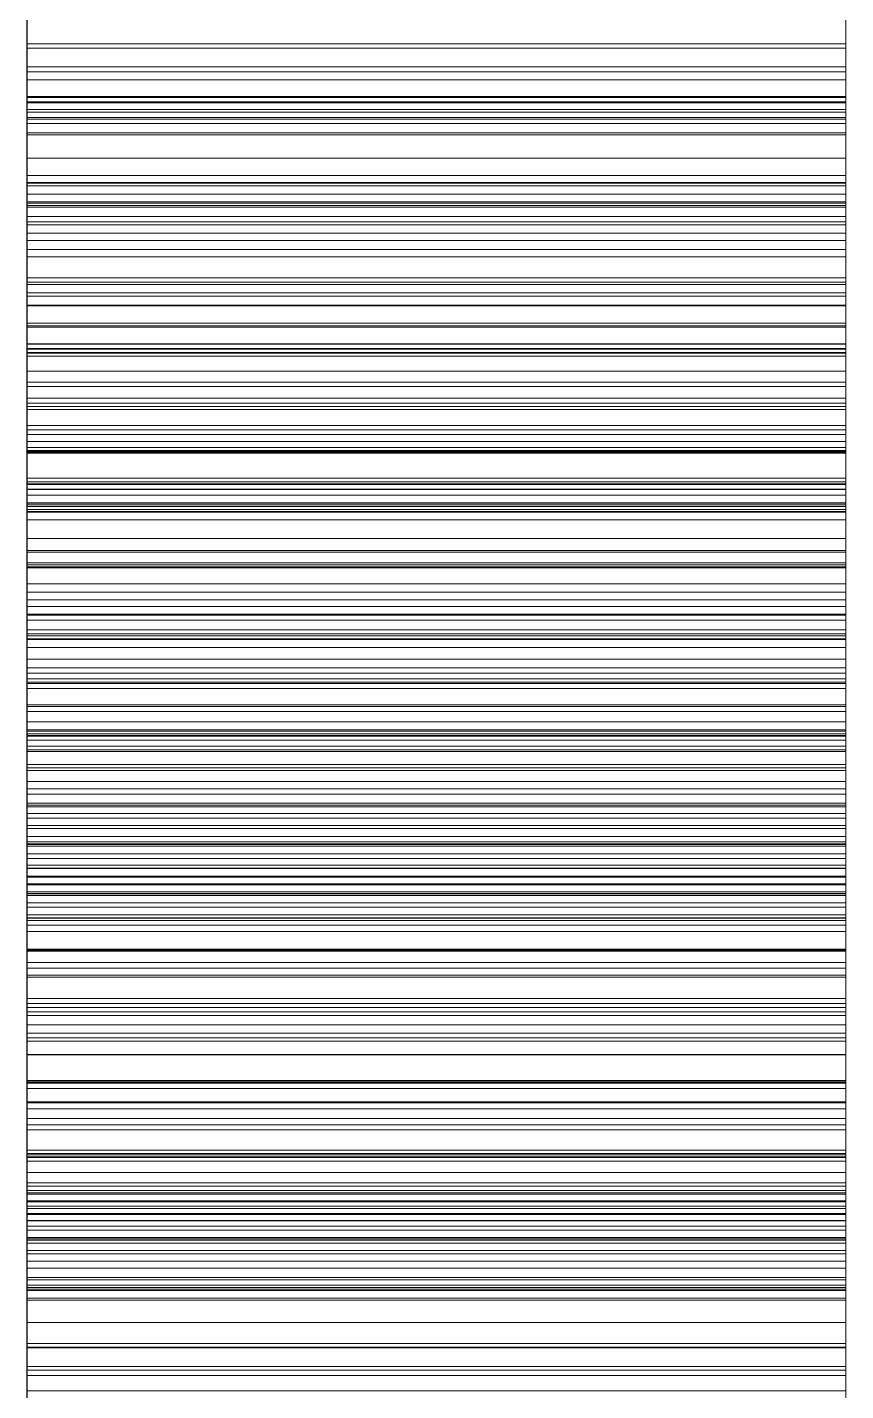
# Paper-space layout '01_三视图' of a CAD drawing. Header units: millimetres. Extents: x 8 to 451, y 8 to 289.
# Drawn here: x 157.5 to 157.64, y 94.2832 to 94.5164 of the extents above; entities that cross this region are included whole.
import ezdxf

# ---------------------------------------------------------------- set-up
doc = ezdxf.new("R2010")
doc.units = ezdxf.units.MM
doc.linetypes.add('WP_HIDDEN', pattern=[2.3, 1.5, -0.8])
doc.layers.add('HIDDEN', color=7, linetype='WP_HIDDEN', lineweight=13)
doc.layers.add('VISIBLE', color=7, linetype='CONTINUOUS', lineweight=25)

psp = doc.layouts.new('01_三视图')

# ---------------------------------------------------------------- linework, layer by layer
at = {"layer": 'HIDDEN'}
for points in [[(157.5, 94.46216), (157.5, 94.61752)], [(157.64, 94.61752), (157.64, 94.46216)], [(157.5, 94.51278), (157.5, 94.54146)], [(157.5, 94.49796), (157.5, 94.54108)], [(157.64, 94.54146), (157.64, 94.51278)], [(157.64, 94.54108), (157.64, 94.49796)], [(157.5, 94.53363), (157.5, 94.50185)], [(157.64, 94.50185), (157.64, 94.53363)], [(157.5, 94.5074), (157.5, 94.53312)], [(157.5, 94.48984), (157.5, 94.53295)], [(157.64, 94.53312), (157.64, 94.5074)], [(157.64, 94.53295), (157.64, 94.48984)], [(157.5, 94.50093), (157.5, 94.53061)], [(157.5, 94.52978), (157.5, 94.48651)], [(157.5, 94.52886), (157.5, 94.50876)], [(157.5, 94.52884), (157.5, 94.50364)], [(157.64, 94.53061), (157.64, 94.50093)], [(157.64, 94.48651), (157.64, 94.52978)], [(157.64, 94.50876), (157.64, 94.52886)], [(157.64, 94.50364), (157.64, 94.52884)], [(157.5, 94.52373), (157.5, 94.50358)], [(157.5, 94.49993), (157.5, 94.52343)], [(157.5, 94.50435), (157.5, 94.52249)], [(157.5, 94.52233), (157.5, 94.50345)], [(157.64, 94.50358), (157.64, 94.52373)], [(157.64, 94.52343), (157.64, 94.49993)], [(157.64, 94.52249), (157.64, 94.50435)], [(157.64, 94.50345), (157.64, 94.52233)], [(157.5, 94.52166), (157.5, 94.47839)], [(157.5, 94.494), (157.5, 94.5209)], [(157.5, 94.52074), (157.5, 94.50063)], [(157.5, 94.51998), (157.5, 94.50229)], [(157.64, 94.47839), (157.64, 94.52166)], [(157.64, 94.5209), (157.64, 94.494)], [(157.64, 94.50063), (157.64, 94.52074)], [(157.64, 94.50229), (157.64, 94.51998)], [(157.5, 94.48969), (157.5, 94.51679)], [(157.5, 94.51636), (157.5, 94.51355)], [(157.64, 94.51679), (157.64, 94.48969)], [(157.64, 94.51355), (157.64, 94.51636)], [(157.5, 94.51355), (157.5, 94.50961)], [(157.5, 94.51355), (157.64, 94.51355)], [(157.5, 94.51278), (157.64, 94.51278)], [(157.5, 94.48588), (157.5, 94.51278)], [(157.64, 94.50961), (157.64, 94.51355)], [(157.64, 94.51278), (157.64, 94.48588)], [(157.5, 94.50961), (157.5, 94.50454)], [(157.5, 94.50961), (157.64, 94.50961)], [(157.5, 94.50876), (157.5, 94.48926)], [(157.5, 94.50876), (157.64, 94.50876)], [(157.64, 94.50454), (157.64, 94.50961)], [(157.64, 94.48926), (157.64, 94.50876)], [(157.5, 94.5074), (157.64, 94.5074)], [(157.5, 94.48307), (157.5, 94.5074)], [(157.64, 94.5074), (157.64, 94.48307)], [(157.5, 94.50454), (157.5, 94.49834)], [(157.5, 94.50454), (157.64, 94.50454)], [(157.5, 94.50435), (157.64, 94.50435)], [(157.5, 94.48784), (157.5, 94.50435)], [(157.5, 94.50364), (157.5, 94.47988)], [(157.5, 94.50364), (157.64, 94.50364)], [(157.5, 94.50358), (157.5, 94.48402)], [(157.5, 94.50358), (157.64, 94.50358)], [(157.5, 94.50345), (157.5, 94.48559)], [(157.5, 94.50345), (157.64, 94.50345)], [(157.64, 94.49834), (157.64, 94.50454)], [(157.64, 94.50435), (157.64, 94.48784)], [(157.64, 94.47988), (157.64, 94.50364)], [(157.64, 94.48402), (157.64, 94.50358)], [(157.64, 94.48559), (157.64, 94.50345)], [(157.5, 94.50229), (157.5, 94.48627)], [(157.5, 94.50229), (157.64, 94.50229)], [(157.5, 94.50185), (157.5, 94.47097)], [(157.5, 94.50185), (157.64, 94.50185)], [(157.5, 94.46887), (157.5, 94.50093)], [(157.5, 94.50093), (157.64, 94.50093)], [(157.64, 94.48627), (157.64, 94.50229)], [(157.64, 94.47097), (157.64, 94.50185)], [(157.64, 94.50093), (157.64, 94.46887)], [(157.5, 94.50063), (157.5, 94.48114)], [(157.5, 94.50063), (157.64, 94.50063)], [(157.5, 94.4771), (157.5, 94.49993)], [(157.5, 94.49993), (157.64, 94.49993)], [(157.64, 94.48114), (157.64, 94.50063)], [(157.64, 94.49993), (157.64, 94.4771)], [(157.5, 94.49834), (157.5, 94.49102)], [(157.5, 94.49834), (157.64, 94.49834)], [(157.5, 94.45568), (157.5, 94.49796)], [(157.5, 94.49796), (157.64, 94.49796)], [(157.64, 94.49102), (157.64, 94.49834)], [(157.64, 94.49796), (157.64, 94.45568)], [(157.5, 94.494), (157.64, 94.494)], [(157.5, 94.46887), (157.5, 94.494)], [(157.64, 94.494), (157.64, 94.46887)], [(157.5, 94.49102), (157.5, 94.48258)], [(157.5, 94.49102), (157.64, 94.49102)], [(157.5, 94.44755), (157.5, 94.48984)], [(157.5, 94.48984), (157.64, 94.48984)], [(157.5, 94.46534), (157.5, 94.48969)], [(157.5, 94.48969), (157.64, 94.48969)], [(157.5, 94.48926), (157.5, 94.47039)], [(157.5, 94.48926), (157.64, 94.48926)], [(157.64, 94.48258), (157.64, 94.49102)], [(157.64, 94.48984), (157.64, 94.44755)], [(157.64, 94.48969), (157.64, 94.46534)], [(157.64, 94.47039), (157.64, 94.48926)], [(157.5, 94.48784), (157.64, 94.48784)], [(157.5, 94.47354), (157.5, 94.48784)], [(157.64, 94.48784), (157.64, 94.47354)], [(157.5, 94.48651), (157.5, 94.44451)], [(157.5, 94.48651), (157.64, 94.48651)], [(157.5, 94.48627), (157.5, 94.47238)], [(157.5, 94.48627), (157.64, 94.48627)], [(157.5, 94.48588), (157.64, 94.48588)], [(157.5, 94.46075), (157.5, 94.48588)], [(157.5, 94.48559), (157.5, 94.46876)], [(157.5, 94.48559), (157.64, 94.48559)], [(157.64, 94.44451), (157.64, 94.48651)], [(157.64, 94.47238), (157.64, 94.48627)], [(157.64, 94.48588), (157.64, 94.46075)], [(157.64, 94.46876), (157.64, 94.48559)], [(157.5, 94.48402), (157.5, 94.46507)], [(157.5, 94.48402), (157.64, 94.48402)], [(157.5, 94.48307), (157.64, 94.48307)], [(157.5, 94.46014), (157.5, 94.48307)], [(157.5, 94.48258), (157.5, 94.47276)], [(157.5, 94.48258), (157.64, 94.48258)], [(157.64, 94.46507), (157.64, 94.48402)], [(157.64, 94.48307), (157.64, 94.46014)], [(157.64, 94.47276), (157.64, 94.48258)], [(157.5, 94.48114), (157.5, 94.46226)], [(157.5, 94.48114), (157.64, 94.48114)], [(157.5, 94.47988), (157.5, 94.45757)], [(157.5, 94.47988), (157.64, 94.47988)], [(157.64, 94.46226), (157.64, 94.48114)], [(157.64, 94.45757), (157.64, 94.47988)], [(157.5, 94.47839), (157.5, 94.43639)], [(157.5, 94.47839), (157.64, 94.47839)], [(157.64, 94.43639), (157.64, 94.47839)], [(157.5, 94.45495), (157.5, 94.4771)], [(157.5, 94.4771), (157.64, 94.4771)], [(157.64, 94.4771), (157.64, 94.45495)], [(157.5, 94.47354), (157.64, 94.47354)], [(157.5, 94.46143), (157.5, 94.47354)], [(157.5, 94.47276), (157.5, 94.46132)], [(157.5, 94.47276), (157.64, 94.47276)], [(157.64, 94.47354), (157.64, 94.46143)], [(157.64, 94.46132), (157.64, 94.47276)], [(157.5, 94.47238), (157.5, 94.46063)], [(157.5, 94.47238), (157.64, 94.47238)], [(157.5, 94.47097), (157.5, 94.26676)], [(157.5, 94.47097), (157.64, 94.47097)], [(157.64, 94.46063), (157.64, 94.47238)], [(157.64, 94.26676), (157.64, 94.47097)], [(157.5, 94.47039), (157.5, 94.45212)], [(157.5, 94.47039), (157.64, 94.47039)], [(157.5, 94.43444), (157.5, 94.46887)], [(157.5, 94.46887), (157.64, 94.46887)], [(157.5, 94.44552), (157.5, 94.46887)], [(157.5, 94.46876), (157.5, 94.45296)], [(157.5, 94.46876), (157.64, 94.46876)], [(157.64, 94.45212), (157.64, 94.47039)], [(157.64, 94.46887), (157.64, 94.43444)], [(157.64, 94.46887), (157.64, 94.44552)], [(157.64, 94.45296), (157.64, 94.46876)], [(157.5, 94.46579), (157.5, 94.43213)], [(157.5, 94.43867), (157.5, 94.46579)], [(157.5, 94.46579), (157.64, 94.46579)], [(157.64, 94.46579), (157.64, 94.43867)], [(157.64, 94.43213), (157.64, 94.46579)], [(157.5, 94.44374), (157.5, 94.46534)], [(157.5, 94.46534), (157.64, 94.46534)], [(157.5, 94.46507), (157.5, 94.44672)], [(157.5, 94.46507), (157.64, 94.46507)], [(157.64, 94.46534), (157.64, 94.44374)], [(157.64, 94.44672), (157.64, 94.46507)], [(157.5, 94.46226), (157.5, 94.444)], [(157.5, 94.46226), (157.64, 94.46226)], [(157.5, 94.26676), (157.5, 94.46216)], [(157.5, 94.46216), (157.64, 94.46216)], [(157.5, 94.46143), (157.64, 94.46143)], [(157.5, 94.45153), (157.5, 94.46143)], [(157.5, 94.46132), (157.5, 94.44827)], [(157.5, 94.46132), (157.64, 94.46132)], [(157.64, 94.444), (157.64, 94.46226)], [(157.64, 94.46216), (157.64, 94.26676)], [(157.64, 94.46143), (157.64, 94.45153)], [(157.64, 94.44827), (157.64, 94.46132)], [(157.5, 94.46075), (157.64, 94.46075)], [(157.5, 94.4374), (157.5, 94.46075)], [(157.5, 94.46063), (157.5, 94.45102)], [(157.5, 94.46063), (157.64, 94.46063)], [(157.5, 94.46014), (157.64, 94.46014)], [(157.5, 94.4393), (157.5, 94.46014)], [(157.64, 94.46075), (157.64, 94.4374)], [(157.64, 94.45102), (157.64, 94.46063)], [(157.64, 94.46014), (157.64, 94.4393)], [(157.5, 94.45757), (157.5, 94.43733)], [(157.5, 94.45757), (157.64, 94.45757)], [(157.64, 94.43733), (157.64, 94.45757)], [(157.5, 94.43504), (157.5, 94.45568)], [(157.5, 94.45568), (157.64, 94.45568)], [(157.5, 94.43347), (157.5, 94.45495)], [(157.5, 94.45495), (157.64, 94.45495)], [(157.64, 94.45568), (157.64, 94.43504)], [(157.64, 94.45495), (157.64, 94.43347)], [(157.5, 94.45296), (157.5, 94.43818)], [(157.5, 94.45296), (157.64, 94.45296)], [(157.5, 94.45212), (157.5, 94.43473)], [(157.5, 94.45212), (157.64, 94.45212)], [(157.64, 94.43818), (157.64, 94.45296)], [(157.64, 94.43473), (157.64, 94.45212)], [(157.5, 94.45153), (157.64, 94.45153)], [(157.5, 94.44383), (157.5, 94.45153)], [(157.5, 94.45102), (157.5, 94.44354)], [(157.5, 94.45102), (157.64, 94.45102)], [(157.64, 94.45153), (157.64, 94.44383)], [(157.64, 94.44354), (157.64, 94.45102)], [(157.5, 94.44827), (157.5, 94.4336)], [(157.5, 94.44827), (157.64, 94.44827)], [(157.5, 94.42691), (157.5, 94.44755)], [(157.5, 94.44755), (157.64, 94.44755)], [(157.64, 94.4336), (157.64, 94.44827)], [(157.64, 94.44755), (157.64, 94.42691)], [(157.5, 94.44672), (157.5, 94.42898)], [(157.5, 94.44672), (157.64, 94.44672)], [(157.5, 94.44552), (157.64, 94.44552)], [(157.5, 94.42395), (157.5, 94.44552)], [(157.64, 94.42898), (157.64, 94.44672)], [(157.64, 94.44552), (157.64, 94.42395)], [(157.5, 94.44451), (157.5, 94.42413)], [(157.5, 94.44451), (157.64, 94.44451)], [(157.5, 94.444), (157.5, 94.42661)], [(157.5, 94.444), (157.64, 94.444)], [(157.5, 94.44383), (157.64, 94.44383)], [(157.5, 94.43833), (157.5, 94.44383)], [(157.5, 94.42478), (157.5, 94.44374)], [(157.5, 94.44374), (157.64, 94.44374)], [(157.5, 94.44354), (157.5, 94.4382)], [(157.5, 94.44354), (157.64, 94.44354)], [(157.64, 94.42413), (157.64, 94.44451)], [(157.64, 94.42661), (157.64, 94.444)], [(157.64, 94.44383), (157.64, 94.43833)], [(157.64, 94.44374), (157.64, 94.42478)], [(157.64, 94.4382), (157.64, 94.44354)], [(157.5, 94.4393), (157.64, 94.4393)], [(157.5, 94.42123), (157.5, 94.4393)], [(157.5, 94.41333), (157.5, 94.43867)], [(157.5, 94.43867), (157.64, 94.43867)], [(157.5, 94.43833), (157.64, 94.43833)], [(157.5, 94.43502), (157.5, 94.43833)], [(157.5, 94.4382), (157.5, 94.43499)], [(157.5, 94.4382), (157.64, 94.4382)], [(157.5, 94.43818), (157.5, 94.42443)], [(157.5, 94.43818), (157.64, 94.43818)], [(157.64, 94.4393), (157.64, 94.42123)], [(157.64, 94.43867), (157.64, 94.41333)], [(157.64, 94.43833), (157.64, 94.43502)], [(157.64, 94.43499), (157.64, 94.4382)], [(157.64, 94.42443), (157.64, 94.43818)], [(157.5, 94.4374), (157.64, 94.4374)], [(157.5, 94.41583), (157.5, 94.4374)], [(157.5, 94.43733), (157.5, 94.41979)], [(157.5, 94.43733), (157.64, 94.43733)], [(157.5, 94.43639), (157.5, 94.41601)], [(157.5, 94.43639), (157.64, 94.43639)], [(157.64, 94.4374), (157.64, 94.41583)], [(157.64, 94.41979), (157.64, 94.43733)], [(157.64, 94.41601), (157.64, 94.43639)], [(157.5, 94.41499), (157.5, 94.43504)], [(157.5, 94.43504), (157.64, 94.43504)], [(157.5, 94.43502), (157.64, 94.43502)], [(157.5, 94.43392), (157.5, 94.43502)], [(157.5, 94.43499), (157.5, 94.43392)], [(157.5, 94.43499), (157.64, 94.43499)], [(157.5, 94.43473), (157.5, 94.41846)], [(157.5, 94.43473), (157.64, 94.43473)], [(157.5, 94.39762), (157.5, 94.43444)], [(157.5, 94.43444), (157.64, 94.43444)], [(157.5, 94.43392), (157.64, 94.43392)], [(157.5, 94.4336), (157.5, 94.41731)], [(157.5, 94.4336), (157.64, 94.4336)], [(157.5, 94.41267), (157.5, 94.43347)], [(157.5, 94.43347), (157.64, 94.43347)], [(157.64, 94.43504), (157.64, 94.41499)], [(157.64, 94.43502), (157.64, 94.43392)], [(157.64, 94.43392), (157.64, 94.43499)], [(157.64, 94.41846), (157.64, 94.43473)], [(157.64, 94.43444), (157.64, 94.39762)], [(157.64, 94.41731), (157.64, 94.4336)], [(157.64, 94.43347), (157.64, 94.41267)], [(157.5, 94.43213), (157.5, 94.40054)], [(157.5, 94.43213), (157.64, 94.43213)], [(157.64, 94.40054), (157.64, 94.43213)], [(157.5, 94.42898), (157.5, 94.41183)], [(157.5, 94.42898), (157.64, 94.42898)], [(157.64, 94.41183), (157.64, 94.42898)], [(157.5, 94.40687), (157.5, 94.42691)], [(157.5, 94.42691), (157.64, 94.42691)], [(157.5, 94.42661), (157.5, 94.41033)], [(157.5, 94.42661), (157.64, 94.42661)], [(157.64, 94.42691), (157.64, 94.40687)], [(157.64, 94.41033), (157.64, 94.42661)], [(157.5, 94.40835), (157.5, 94.42478)], [(157.5, 94.42478), (157.64, 94.42478)], [(157.5, 94.42443), (157.5, 94.41171)], [(157.5, 94.42443), (157.64, 94.42443)], [(157.5, 94.42413), (157.5, 94.40437)], [(157.5, 94.42413), (157.64, 94.42413)], [(157.5, 94.42395), (157.64, 94.42395)], [(157.5, 94.40416), (157.5, 94.42395)], [(157.64, 94.42478), (157.64, 94.40835)], [(157.64, 94.41171), (157.64, 94.42443)], [(157.64, 94.40437), (157.64, 94.42413)], [(157.64, 94.42395), (157.64, 94.40416)], [(157.5, 94.42123), (157.64, 94.42123)], [(157.5, 94.40595), (157.5, 94.42123)], [(157.5, 94.41979), (157.5, 94.40495)], [(157.5, 94.41979), (157.64, 94.41979)], [(157.64, 94.42123), (157.64, 94.40595)], [(157.64, 94.40495), (157.64, 94.41979)], [(157.5, 94.41846), (157.5, 94.40331)], [(157.5, 94.41846), (157.64, 94.41846)], [(157.5, 94.41731), (157.5, 94.3994)], [(157.5, 94.41731), (157.64, 94.41731)], [(157.64, 94.40331), (157.64, 94.41846)], [(157.64, 94.3994), (157.64, 94.41731)], [(157.5, 94.41601), (157.5, 94.39625)], [(157.5, 94.41601), (157.64, 94.41601)], [(157.5, 94.41583), (157.64, 94.41583)], [(157.5, 94.39603), (157.5, 94.41583)], [(157.5, 94.39554), (157.5, 94.41499)], [(157.5, 94.41499), (157.64, 94.41499)], [(157.64, 94.39625), (157.64, 94.41601)], [(157.64, 94.41583), (157.64, 94.39603)], [(157.64, 94.41499), (157.64, 94.39554)], [(157.5, 94.38977), (157.5, 94.41333)], [(157.5, 94.41333), (157.64, 94.41333)], [(157.5, 94.39255), (157.5, 94.41267)], [(157.5, 94.41267), (157.64, 94.41267)], [(157.5, 94.22107), (157.5, 94.41229)], [(157.5, 94.41229), (157.5, 94.20771)], [(157.5, 94.41229), (157.64, 94.41229)], [(157.64, 94.41333), (157.64, 94.38977)], [(157.64, 94.41267), (157.64, 94.39255)], [(157.64, 94.41229), (157.64, 94.22107)], [(157.64, 94.20771), (157.64, 94.41229)], [(157.5, 94.41183), (157.5, 94.39529)], [(157.5, 94.41183), (157.64, 94.41183)], [(157.5, 94.41171), (157.5, 94.40026)], [(157.5, 94.41171), (157.64, 94.41171)], [(157.5, 94.41033), (157.5, 94.39518)], [(157.5, 94.41033), (157.64, 94.41033)], [(157.64, 94.39529), (157.64, 94.41183)], [(157.64, 94.40026), (157.64, 94.41171)], [(157.64, 94.39518), (157.64, 94.41033)], [(157.5, 94.39445), (157.5, 94.40835)], [(157.5, 94.40835), (157.64, 94.40835)], [(157.64, 94.40835), (157.64, 94.39445)], [(157.5, 94.38742), (157.5, 94.40687)], [(157.5, 94.40687), (157.64, 94.40687)], [(157.5, 94.40595), (157.64, 94.40595)], [(157.5, 94.39344), (157.5, 94.40595)], [(157.64, 94.40687), (157.64, 94.38742)], [(157.64, 94.40595), (157.64, 94.39344)], [(157.5, 94.40495), (157.5, 94.3928)], [(157.5, 94.40495), (157.64, 94.40495)], [(157.5, 94.40437), (157.5, 94.38522)], [(157.5, 94.40437), (157.64, 94.40437)], [(157.5, 94.40416), (157.64, 94.40416)], [(157.5, 94.38614), (157.5, 94.40416)], [(157.5, 94.40331), (157.5, 94.38928)], [(157.5, 94.40331), (157.64, 94.40331)], [(157.64, 94.3928), (157.64, 94.40495)], [(157.64, 94.38522), (157.64, 94.40437)], [(157.64, 94.40416), (157.64, 94.38614)], [(157.64, 94.38928), (157.64, 94.40331)], [(157.5, 94.40054), (157.5, 94.37103)], [(157.5, 94.40054), (157.64, 94.40054)], [(157.64, 94.37103), (157.64, 94.40054)], [(157.5, 94.40026), (157.5, 94.39033)], [(157.5, 94.40026), (157.64, 94.40026)], [(157.5, 94.3994), (157.5, 94.37987)], [(157.5, 94.3994), (157.64, 94.3994)], [(157.64, 94.39033), (157.64, 94.40026)], [(157.64, 94.37987), (157.64, 94.3994)], [(157.5, 94.35843), (157.5, 94.39762)], [(157.5, 94.39762), (157.64, 94.39762)], [(157.5, 94.39625), (157.5, 94.3771)], [(157.5, 94.39625), (157.64, 94.39625)], [(157.5, 94.39603), (157.64, 94.39603)], [(157.5, 94.37802), (157.5, 94.39603)], [(157.64, 94.39762), (157.64, 94.35843)], [(157.64, 94.3771), (157.64, 94.39625)], [(157.64, 94.39603), (157.64, 94.37802)], [(157.5, 94.37668), (157.5, 94.39554)], [(157.5, 94.39554), (157.64, 94.39554)], [(157.5, 94.39529), (157.5, 94.37935)], [(157.5, 94.39529), (157.64, 94.39529)], [(157.5, 94.39518), (157.5, 94.38116)], [(157.5, 94.39518), (157.64, 94.39518)], [(157.5, 94.38308), (157.5, 94.39445)], [(157.5, 94.39445), (157.64, 94.39445)], [(157.64, 94.39554), (157.64, 94.37668)], [(157.64, 94.37935), (157.64, 94.39529)], [(157.64, 94.38116), (157.64, 94.39518)], [(157.64, 94.39445), (157.64, 94.38308)], [(157.5, 94.39344), (157.64, 94.39344)], [(157.5, 94.38372), (157.5, 94.39344)], [(157.5, 94.3928), (157.5, 94.38336)], [(157.5, 94.3928), (157.64, 94.3928)], [(157.5, 94.37309), (157.5, 94.39255)], [(157.5, 94.39255), (157.64, 94.39255)], [(157.64, 94.39344), (157.64, 94.38372)], [(157.64, 94.38336), (157.64, 94.3928)], [(157.64, 94.39255), (157.64, 94.37309)], [(157.5, 94.39033), (157.5, 94.38194)], [(157.5, 94.39033), (157.64, 94.39033)], [(157.5, 94.368), (157.5, 94.38977)], [(157.5, 94.38977), (157.64, 94.38977)], [(157.5, 94.38928), (157.5, 94.37637)], [(157.5, 94.38928), (157.64, 94.38928)], [(157.64, 94.38194), (157.64, 94.39033)], [(157.64, 94.38977), (157.64, 94.368)], [(157.64, 94.37637), (157.64, 94.38928)], [(157.5, 94.36856), (157.5, 94.38742)], [(157.5, 94.38742), (157.64, 94.38742)], [(157.64, 94.38742), (157.64, 94.36856)], [(157.5, 94.38614), (157.64, 94.38614)], [(157.5, 94.36989), (157.5, 94.38614)], [(157.5, 94.38522), (157.5, 94.36669)], [(157.5, 94.38522), (157.64, 94.38522)], [(157.64, 94.38614), (157.64, 94.36989)], [(157.64, 94.36669), (157.64, 94.38522)], [(157.5, 94.38372), (157.64, 94.38372)], [(157.5, 94.37677), (157.5, 94.38372)], [(157.5, 94.38336), (157.5, 94.37661)], [(157.5, 94.38336), (157.64, 94.38336)], [(157.5, 94.37423), (157.5, 94.38308)], [(157.5, 94.38308), (157.64, 94.38308)], [(157.5, 94.38194), (157.5, 94.37507)], [(157.5, 94.38194), (157.64, 94.38194)], [(157.64, 94.38372), (157.64, 94.37677)], [(157.64, 94.37661), (157.64, 94.38336)], [(157.64, 94.38308), (157.64, 94.37423)], [(157.64, 94.37507), (157.64, 94.38194)], [(157.5, 94.38116), (157.5, 94.36825)], [(157.5, 94.38116), (157.64, 94.38116)], [(157.5, 94.37987), (157.5, 94.35873)], [(157.5, 94.37987), (157.64, 94.37987)], [(157.64, 94.36825), (157.64, 94.38116)], [(157.64, 94.35873), (157.64, 94.37987)], [(157.5, 94.37935), (157.5, 94.36402)], [(157.5, 94.37935), (157.64, 94.37935)], [(157.5, 94.37802), (157.64, 94.37802)], [(157.5, 94.36177), (157.5, 94.37802)], [(157.64, 94.36402), (157.64, 94.37935)], [(157.64, 94.37802), (157.64, 94.36177)], [(157.5, 94.3771), (157.5, 94.35857)], [(157.5, 94.3771), (157.64, 94.3771)], [(157.5, 94.37677), (157.64, 94.37677)], [(157.5, 94.3726), (157.5, 94.37677)], [(157.5, 94.35842), (157.5, 94.37668)], [(157.5, 94.37668), (157.64, 94.37668)], [(157.5, 94.37661), (157.5, 94.37256)], [(157.5, 94.37661), (157.64, 94.37661)], [(157.5, 94.37637), (157.5, 94.36459)], [(157.5, 94.37637), (157.64, 94.37637)], [(157.5, 94.37507), (157.5, 94.36972)], [(157.5, 94.37507), (157.64, 94.37507)], [(157.64, 94.35857), (157.64, 94.3771)], [(157.64, 94.37677), (157.64, 94.3726)], [(157.64, 94.37668), (157.64, 94.35842)], [(157.64, 94.37256), (157.64, 94.37661)], [(157.64, 94.36459), (157.64, 94.37637)], [(157.64, 94.36972), (157.64, 94.37507)], [(157.5, 94.36791), (157.5, 94.37423)], [(157.5, 94.37423), (157.64, 94.37423)], [(157.5, 94.35431), (157.5, 94.37309)], [(157.5, 94.37309), (157.64, 94.37309)], [(157.5, 94.3726), (157.64, 94.3726)], [(157.5, 94.37121), (157.5, 94.3726)], [(157.5, 94.37256), (157.5, 94.37121)], [(157.5, 94.37256), (157.64, 94.37256)], [(157.64, 94.37423), (157.64, 94.36791)], [(157.64, 94.37309), (157.64, 94.35431)], [(157.64, 94.3726), (157.64, 94.37121)], [(157.64, 94.37121), (157.64, 94.37256)], [(157.5, 94.37121), (157.64, 94.37121)], [(157.5, 94.37103), (157.5, 94.34358)], [(157.5, 94.37103), (157.64, 94.37103)], [(157.64, 94.34358), (157.64, 94.37103)], [(157.5, 94.36989), (157.64, 94.36989)], [(157.5, 94.3555), (157.5, 94.36989)], [(157.5, 94.36972), (157.5, 94.36591)], [(157.5, 94.36972), (157.64, 94.36972)], [(157.5, 94.3503), (157.5, 94.36856)], [(157.5, 94.36856), (157.64, 94.36856)], [(157.5, 94.36825), (157.5, 94.35647)], [(157.5, 94.36825), (157.64, 94.36825)], [(157.5, 94.34801), (157.5, 94.368)], [(157.5, 94.368), (157.64, 94.368)], [(157.5, 94.36412), (157.5, 94.36791)], [(157.5, 94.36791), (157.64, 94.36791)], [(157.64, 94.36989), (157.64, 94.3555)], [(157.64, 94.36591), (157.64, 94.36972)], [(157.64, 94.36856), (157.64, 94.3503)], [(157.64, 94.35647), (157.64, 94.36825)], [(157.64, 94.368), (157.64, 94.34801)], [(157.64, 94.36791), (157.64, 94.36412)], [(157.5, 94.36669), (157.5, 94.34877)], [(157.5, 94.36669), (157.64, 94.36669)], [(157.5, 94.36591), (157.5, 94.36362)], [(157.5, 94.36591), (157.64, 94.36591)], [(157.64, 94.34877), (157.64, 94.36669)], [(157.64, 94.36362), (157.64, 94.36591)], [(157.5, 94.36459), (157.5, 94.35393)], [(157.5, 94.36459), (157.64, 94.36459)], [(157.5, 94.36285), (157.5, 94.36412)], [(157.5, 94.36412), (157.64, 94.36412)], [(157.5, 94.36402), (157.5, 94.34945)], [(157.5, 94.36402), (157.64, 94.36402)], [(157.5, 94.36362), (157.5, 94.36285)], [(157.5, 94.36362), (157.64, 94.36362)], [(157.64, 94.35393), (157.64, 94.36459)], [(157.64, 94.36412), (157.64, 94.36285)], [(157.64, 94.34945), (157.64, 94.36402)], [(157.64, 94.36285), (157.64, 94.36362)], [(157.5, 94.36285), (157.64, 94.36285)], [(157.5, 94.36177), (157.64, 94.36177)], [(157.5, 94.34738), (157.5, 94.36177)], [(157.64, 94.36177), (157.64, 94.34738)], [(157.5, 94.35873), (157.5, 94.33616)], [(157.5, 94.35873), (157.64, 94.35873)], [(157.5, 94.35857), (157.5, 94.34065)], [(157.5, 94.35857), (157.64, 94.35857)], [(157.64, 94.33616), (157.64, 94.35873)], [(157.64, 94.34065), (157.64, 94.35857)], [(157.5, 94.31685), (157.5, 94.35843)], [(157.5, 94.35843), (157.64, 94.35843)], [(157.5, 94.34076), (157.5, 94.35842)], [(157.5, 94.35842), (157.64, 94.35842)], [(157.5, 94.35647), (157.5, 94.34581)], [(157.5, 94.35647), (157.64, 94.35647)], [(157.64, 94.35843), (157.64, 94.31685)], [(157.64, 94.35842), (157.64, 94.34076)], [(157.64, 94.34581), (157.64, 94.35647)], [(157.5, 94.3555), (157.64, 94.3555)], [(157.5, 94.34302), (157.5, 94.3555)], [(157.5, 94.33621), (157.5, 94.35431)], [(157.5, 94.35431), (157.64, 94.35431)], [(157.5, 94.35393), (157.5, 94.34439)], [(157.5, 94.35393), (157.64, 94.35393)], [(157.64, 94.3555), (157.64, 94.34302)], [(157.64, 94.35431), (157.64, 94.33621)], [(157.64, 94.34439), (157.64, 94.35393)], [(157.5, 94.33263), (157.5, 94.3503)], [(157.5, 94.3503), (157.64, 94.3503)], [(157.5, 94.34945), (157.5, 94.33583)], [(157.5, 94.34945), (157.64, 94.34945)], [(157.64, 94.3503), (157.64, 94.33263)], [(157.64, 94.33583), (157.64, 94.34945)], [(157.5, 94.34877), (157.5, 94.33147)], [(157.5, 94.34877), (157.64, 94.34877)], [(157.5, 94.3298), (157.5, 94.34801)], [(157.5, 94.34801), (157.64, 94.34801)], [(157.5, 94.34738), (157.64, 94.34738)], [(157.5, 94.3349), (157.5, 94.34738)], [(157.64, 94.33147), (157.64, 94.34877)], [(157.64, 94.34801), (157.64, 94.3298)], [(157.64, 94.34738), (157.64, 94.3349)], [(157.5, 94.34581), (157.5, 94.33627)], [(157.5, 94.34581), (157.64, 94.34581)], [(157.64, 94.33627), (157.64, 94.34581)], [(157.5, 94.34439), (157.5, 94.33597)], [(157.5, 94.34439), (157.64, 94.34439)], [(157.5, 94.34358), (157.5, 94.31821)], [(157.5, 94.34358), (157.64, 94.34358)], [(157.5, 94.34302), (157.64, 94.34302)], [(157.5, 94.33247), (157.5, 94.34302)], [(157.64, 94.33597), (157.64, 94.34439)], [(157.64, 94.31821), (157.64, 94.34358)], [(157.64, 94.34302), (157.64, 94.33247)], [(157.5, 94.32368), (157.5, 94.34076)], [(157.5, 94.34076), (157.64, 94.34076)], [(157.5, 94.34065), (157.5, 94.32335)], [(157.5, 94.34065), (157.64, 94.34065)], [(157.64, 94.34076), (157.64, 94.32368)], [(157.64, 94.32335), (157.64, 94.34065)], [(157.5, 94.33627), (157.5, 94.32785)], [(157.5, 94.33627), (157.64, 94.33627)], [(157.5, 94.31878), (157.5, 94.33621)], [(157.5, 94.33621), (157.64, 94.33621)], [(157.5, 94.33616), (157.5, 94.31238)], [(157.5, 94.33616), (157.64, 94.33616)], [(157.5, 94.33597), (157.5, 94.32868)], [(157.5, 94.33597), (157.64, 94.33597)], [(157.5, 94.33583), (157.5, 94.32314)], [(157.5, 94.33583), (157.64, 94.33583)], [(157.64, 94.32785), (157.64, 94.33627)], [(157.64, 94.33621), (157.64, 94.31878)], [(157.64, 94.31238), (157.64, 94.33616)], [(157.64, 94.32868), (157.64, 94.33597)], [(157.64, 94.32314), (157.64, 94.33583)], [(157.5, 94.3349), (157.64, 94.3349)], [(157.5, 94.32435), (157.5, 94.3349)], [(157.64, 94.3349), (157.64, 94.32435)], [(157.5, 94.31556), (157.5, 94.33263)], [(157.5, 94.33263), (157.64, 94.33263)], [(157.5, 94.33247), (157.64, 94.33247)], [(157.5, 94.32383), (157.5, 94.33247)], [(157.5, 94.33147), (157.5, 94.31478)], [(157.5, 94.33147), (157.64, 94.33147)], [(157.64, 94.33263), (157.64, 94.31556)], [(157.64, 94.33247), (157.64, 94.32383)], [(157.64, 94.31478), (157.64, 94.33147)], [(157.5, 94.31338), (157.5, 94.3298)], [(157.5, 94.3298), (157.64, 94.3298)], [(157.5, 94.32868), (157.5, 94.32251)], [(157.5, 94.32868), (157.64, 94.32868)], [(157.64, 94.3298), (157.64, 94.31338)], [(157.64, 94.32251), (157.64, 94.32868)], [(157.5, 94.32785), (157.5, 94.32056)], [(157.5, 94.32785), (157.64, 94.32785)], [(157.64, 94.32056), (157.64, 94.32785)], [(157.5, 94.32435), (157.64, 94.32435)], [(157.5, 94.31571), (157.5, 94.32435)], [(157.5, 94.32383), (157.64, 94.32383)], [(157.5, 94.31711), (157.5, 94.32383)], [(157.5, 94.30721), (157.5, 94.32368)], [(157.5, 94.32368), (157.64, 94.32368)], [(157.64, 94.32435), (157.64, 94.31571)], [(157.64, 94.32383), (157.64, 94.31711)], [(157.64, 94.32368), (157.64, 94.30721)], [(157.5, 94.32335), (157.5, 94.30666)], [(157.5, 94.32335), (157.64, 94.32335)], [(157.5, 94.32314), (157.5, 94.31139)], [(157.5, 94.32314), (157.64, 94.32314)], [(157.5, 94.32251), (157.5, 94.31746)], [(157.5, 94.32251), (157.64, 94.32251)], [(157.64, 94.30666), (157.64, 94.32335)], [(157.64, 94.31139), (157.64, 94.32314)], [(157.64, 94.31746), (157.64, 94.32251)], [(157.5, 94.32056), (157.5, 94.31438)], [(157.5, 94.32056), (157.64, 94.32056)], [(157.64, 94.31438), (157.64, 94.32056)], [(157.5, 94.30222), (157.5, 94.31878)], [(157.5, 94.31878), (157.64, 94.31878)], [(157.5, 94.31821), (157.5, 94.29491)], [(157.5, 94.31821), (157.64, 94.31821)], [(157.5, 94.31746), (157.5, 94.31353)], [(157.5, 94.31746), (157.64, 94.31746)], [(157.5, 94.31711), (157.64, 94.31711)], [(157.5, 94.31232), (157.5, 94.31711)], [(157.5, 94.2729), (157.5, 94.31685)], [(157.5, 94.31685), (157.64, 94.31685)], [(157.64, 94.31878), (157.64, 94.30222)], [(157.64, 94.29491), (157.64, 94.31821)], [(157.64, 94.31353), (157.64, 94.31746)], [(157.64, 94.31711), (157.64, 94.31232)], [(157.64, 94.31685), (157.64, 94.2729)], [(157.5, 94.31571), (157.64, 94.31571)], [(157.5, 94.30899), (157.5, 94.31571)], [(157.5, 94.29909), (157.5, 94.31556)], [(157.5, 94.31556), (157.64, 94.31556)], [(157.5, 94.31478), (157.5, 94.29871)], [(157.5, 94.31478), (157.64, 94.31478)], [(157.5, 94.31438), (157.5, 94.30933)], [(157.5, 94.31438), (157.64, 94.31438)], [(157.64, 94.31571), (157.64, 94.30899)], [(157.64, 94.31556), (157.64, 94.29909)], [(157.64, 94.29871), (157.64, 94.31478)], [(157.64, 94.30933), (157.64, 94.31438)], [(157.5, 94.31353), (157.5, 94.31072)], [(157.5, 94.31353), (157.64, 94.31353)], [(157.5, 94.29873), (157.5, 94.31338)], [(157.5, 94.31338), (157.64, 94.31338)], [(157.5, 94.31238), (157.5, 94.28737)], [(157.5, 94.31238), (157.64, 94.31238)], [(157.5, 94.31232), (157.64, 94.31232)], [(157.5, 94.30944), (157.5, 94.31232)], [(157.64, 94.31072), (157.64, 94.31353)], [(157.64, 94.31338), (157.64, 94.29873)], [(157.64, 94.28737), (157.64, 94.31238)], [(157.64, 94.31232), (157.64, 94.30944)], [(157.5, 94.31139), (157.5, 94.30059)], [(157.5, 94.31139), (157.64, 94.31139)], [(157.5, 94.31072), (157.5, 94.30904)], [(157.5, 94.31072), (157.64, 94.31072)], [(157.64, 94.30059), (157.64, 94.31139)], [(157.64, 94.30904), (157.64, 94.31072)], [(157.5, 94.30944), (157.64, 94.30944)], [(157.5, 94.30848), (157.5, 94.30944)], [(157.5, 94.30933), (157.5, 94.30541)], [(157.5, 94.30933), (157.64, 94.30933)], [(157.5, 94.30904), (157.5, 94.30848)], [(157.5, 94.30904), (157.64, 94.30904)], [(157.5, 94.30899), (157.64, 94.30899)], [(157.5, 94.30419), (157.5, 94.30899)], [(157.5, 94.30848), (157.64, 94.30848)], [(157.64, 94.30944), (157.64, 94.30848)], [(157.64, 94.30541), (157.64, 94.30933)], [(157.64, 94.30848), (157.64, 94.30904)], [(157.64, 94.30899), (157.64, 94.30419)], [(157.5, 94.29133), (157.5, 94.30721)], [(157.5, 94.30721), (157.64, 94.30721)], [(157.5, 94.30666), (157.5, 94.29059)], [(157.5, 94.30666), (157.64, 94.30666)], [(157.5, 94.30541), (157.5, 94.3026)], [(157.5, 94.30541), (157.64, 94.30541)], [(157.64, 94.30721), (157.64, 94.29133)], [(157.64, 94.29059), (157.64, 94.30666)], [(157.64, 94.3026), (157.64, 94.30541)], [(157.5, 94.30419), (157.64, 94.30419)], [(157.5, 94.30132), (157.5, 94.30419)], [(157.5, 94.3026), (157.5, 94.30092)], [(157.5, 94.3026), (157.64, 94.3026)], [(157.64, 94.30419), (157.64, 94.30132)], [(157.64, 94.30092), (157.64, 94.3026)], [(157.5, 94.28674), (157.5, 94.30222)], [(157.5, 94.30222), (157.64, 94.30222)], [(157.5, 94.30132), (157.64, 94.30132)], [(157.5, 94.30036), (157.5, 94.30132)], [(157.5, 94.30092), (157.5, 94.30036)], [(157.5, 94.30092), (157.64, 94.30092)], [(157.5, 94.30059), (157.5, 94.29072)], [(157.5, 94.30059), (157.64, 94.30059)], [(157.5, 94.30036), (157.64, 94.30036)], [(157.64, 94.30222), (157.64, 94.28674)], [(157.64, 94.30132), (157.64, 94.30036)], [(157.64, 94.30036), (157.64, 94.30092)], [(157.64, 94.29072), (157.64, 94.30059)], [(157.5, 94.28321), (157.5, 94.29909)], [(157.5, 94.29909), (157.64, 94.29909)], [(157.5, 94.28584), (157.5, 94.29873)], [(157.5, 94.29873), (157.64, 94.29873)], [(157.5, 94.29871), (157.5, 94.28325)], [(157.5, 94.29871), (157.64, 94.29871)], [(157.64, 94.29909), (157.64, 94.28321)], [(157.64, 94.29873), (157.64, 94.28584)], [(157.64, 94.28325), (157.64, 94.29871)], [(157.5, 94.29491), (157.5, 94.27368)], [(157.5, 94.29491), (157.64, 94.29491)], [(157.64, 94.27368), (157.64, 94.29491)], [(157.5, 94.27604), (157.5, 94.29133)], [(157.5, 94.29133), (157.64, 94.29133)], [(157.64, 94.29133), (157.64, 94.27604)], [(157.5, 94.29072), (157.5, 94.28179)], [(157.5, 94.29072), (157.64, 94.29072)], [(157.5, 94.29059), (157.5, 94.27513)], [(157.5, 94.29059), (157.64, 94.29059)], [(157.64, 94.28179), (157.64, 94.29072)], [(157.64, 94.27513), (157.64, 94.29059)], [(157.5, 94.28737), (157.5, 94.26115)], [(157.5, 94.28737), (157.64, 94.28737)], [(157.5, 94.27231), (157.5, 94.28674)], [(157.5, 94.28674), (157.64, 94.28674)], [(157.64, 94.26115), (157.64, 94.28737)], [(157.64, 94.28674), (157.64, 94.27231)], [(157.5, 94.27467), (157.5, 94.28584)], [(157.5, 94.28584), (157.64, 94.28584)], [(157.64, 94.28584), (157.64, 94.27467)], [(157.5, 94.28325), (157.64, 94.28325)]]:
    psp.add_lwpolyline(points, dxfattribs=at)
at = {"layer": 'VISIBLE'}
psp.add_lwpolyline([(157.5, 74.5), (157.5, 109.5)], dxfattribs=at)

doc.saveas('drawing.dxf')
